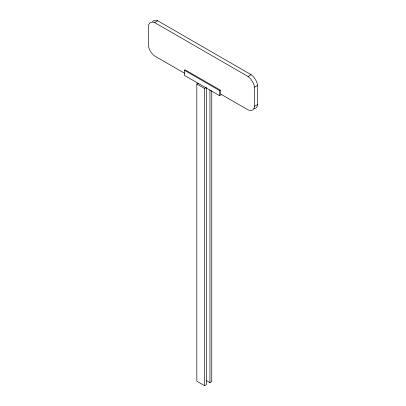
<?xml version="1.0" encoding="UTF-8"?>
<svg xmlns="http://www.w3.org/2000/svg" width="406" height="406" viewBox="0 0 406 406"><rect width="100%" height="100%" fill="white"/><g stroke="black" fill="none" stroke-linecap="round" stroke-linejoin="round"><path stroke-width="0.61" d="M184.537 73.222L154.782 56.048A9.642 5.567 60 0 1 148.357 44.472L148.357 26.197A10.526 6.075 60 0 1 154.64 22.569L157.736 20.782L251.111 74.694A10.505 6.065 60 0 1 257.643 85.402L257.643 104.454A10.018 5.785 60 0 1 253.938 108.747M221.559 94.476L219.534 95.649L184.339 75.328L184.339 70.228L185.075 69.802L220.27 90.122L220.27 93.852L247.498 109.574A10.018 5.785 60 0 0 254.547 106.24L257.643 104.454M196.824 84.001L204.599 88.488L206.355 87.473L206.355 384.685L204.599 385.7L196.824 381.214L196.824 84.001L198.092 83.266M184.339 70.228L219.534 90.548L220.27 90.122M154.64 22.569L248.015 76.48L251.111 74.694M254.547 106.24L254.547 87.188L257.643 85.402M206.218 380.468L209.943 382.614L211.759 381.564L211.759 90.69M219.534 90.548L219.534 95.649M209.943 89.838L209.943 382.614M204.599 88.488L204.599 385.7M248.015 76.48A10.505 6.065 60 0 1 254.547 87.188M152.56 21.645A10.526 6.075 60 0 1 157.736 20.782"/></g></svg>
